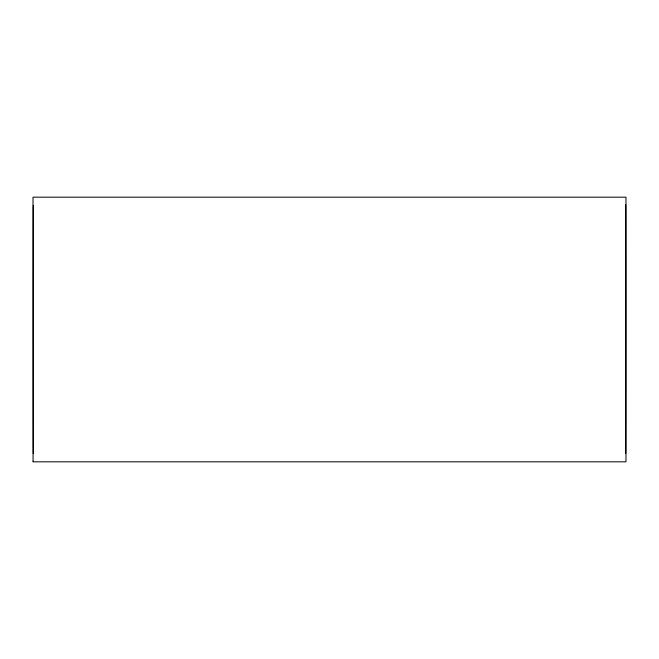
<?xml version="1.0" encoding="UTF-8"?>
<svg xmlns="http://www.w3.org/2000/svg" width="659" height="659" viewBox="0 0 659 659"><rect width="100%" height="100%" fill="white"/><g stroke="black" fill="none" stroke-linecap="round" stroke-linejoin="round"><path stroke-width="0.99" d="M33.296 453.557A750.164 4.275 -90 0 1 33.312 205.377M625.712 204.718A750.164 4.284 -90 0 1 625.696 453.26M33.074 461.226L33.024 461.827L625.976 461.827L625.976 197.173L33.024 197.173L33.074 461.226"/></g></svg>
